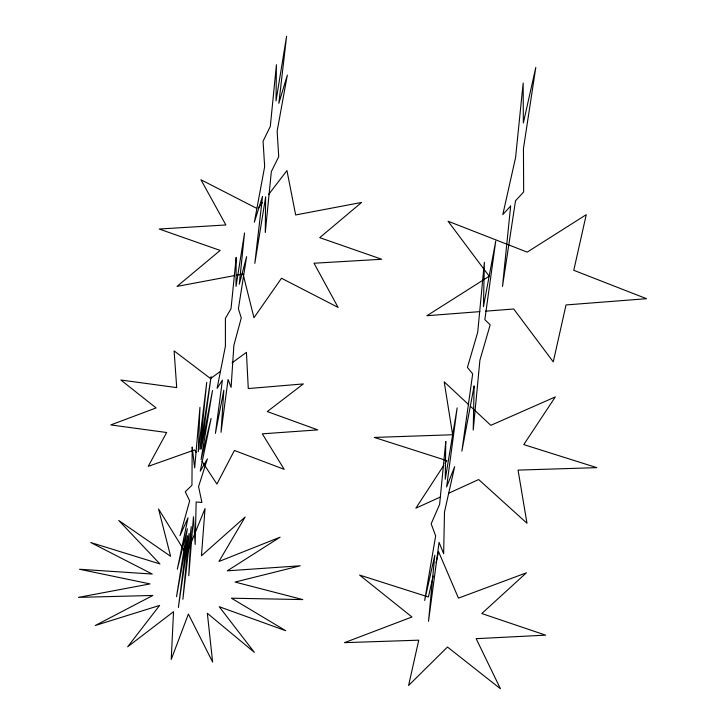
<?xml version="1.0" encoding="UTF-8"?>
<svg xmlns="http://www.w3.org/2000/svg" width="725" height="725" viewBox="0 0 725 725"><rect width="100%" height="100%" fill="white"/><g stroke="black" fill="none" stroke-linecap="round" stroke-linejoin="round"><path stroke-width="1.09" d="M433.124 576.003L428.421 597.001L359.6 575.07L411.963 617.002L344.457 642.658L418.751 640.175L408.592 685.478L447.488 647.026L500.431 688.75L476.153 638.671L545.644 635.154L481.781 613.54L526.404 572.813L458.445 598.125L438.58 551.689L436.097 562.736M194.472 534.434L186.434 554.099L158.539 508.977L170.611 556.311L118.791 520.487L159.917 563.932L90.761 542.527L152.268 574.055L79.487 569.252L150.057 583.915L78.472 597.373L152.857 595.461L95.265 625.503L159.609 605.447L127.654 646.809L173.529 611.692L171.227 659.442L188.391 614.057L212.633 662.07L207.341 613.305L254.33 652.319L219.24 606.725L285.695 630.687L231.447 598.207L302.769 599.575L235.063 582.057L300.241 565.79L227.288 570.829L280.131 537.171L218.95 561.494L245.141 517.007L201.441 555.794L205.039 508.56L195.315 532.368M443.809 465.296L415.887 508.189L440.592 496.924M445.023 463.429L446.845 460.629L374.281 437.438L452.645 434.746L444.198 381.83L468.74 404.731M258.336 207.939L262.423 202.601M268.558 194.59L286.946 170.547L295.673 214.953L361.63 202.429L319.734 237.655L381.722 259.251L314.007 263.229L338.104 307.418L281.49 278.246L253.968 317.731L243.328 275.083M220.418 371.354L210.549 378.568L174.109 350.891L176.71 387.603L120.867 380.018L156.093 407.939L110.798 424.923L166.65 432.508L148.226 466.365L194.554 449.926L196.366 452.69M232.072 362.835L246.428 352.341L248.276 388.555L303.34 383.924L267.28 411.564L317.758 429.889L262.296 433.831L284.2 469.338L234.402 450.47L216.911 484.064L201.804 460.991M448.82 493.163L478.672 479.542L526.993 523.278L518.049 470.108L596.811 467.652L523.767 444.597L555.305 396.919L490.825 425.33L470.371 406.254M234.257 275.645L177.036 286.402L220.155 250.433L159.192 229.028L225.865 224.958L200.934 179.755L256.659 208.32M236.45 275.228L243.056 273.987M479.896 311.623L426.898 315.728L489.203 276.225L448.068 221.234L527.202 252.128L586.244 214.682L573.783 270.307L646.528 298.7L566.026 304.944L553.266 361.866L513.717 308.995L485.532 311.179M192.188 447.216L191.944 485.279L185.274 491.74L189.66 500.857L179.999 535.621L188.02 517.831L177.308 569.252L187.349 528.761L176.51 596.693L187.558 535.739L178.386 607.478L189.089 533.518L182.881 599.294L191.255 526.622L188.772 575.741L193.466 516.753L195.17 544.448L196.158 501.99L201.913 502.461L198.559 486.611L207.395 458.862L200.254 471.159L211.111 418.37L201.079 459.568L212.507 390.548L201.269 449.047L211.075 376.592L199.991 449.373L206.734 382.311L198.278 451.711L199.955 407.368L194.663 467.87L192.188 447.216M236.178 257.574L236.015 286.393L244.542 232.961L239.286 284.245L246.618 256.632L238.398 308.778L241.271 317.922L233.885 345.281L231.094 387.395L228.076 379.483L221.025 432.299L223.826 390.186L215.398 433.396L222.412 380.127L217.101 388.355L225.412 346.169L225.403 318.384L231.03 308.66L236.178 257.574M265.622 197.137L265.278 232.526L271.322 171.662L278.717 156.736L277.14 131.198L287.336 75.028L278.844 103.312L286.593 36.25L276.035 100.838L276.424 64.724L270.307 126.413L263.066 141.239L264.661 166.605L254.357 222.212L262.541 196.357L254.819 263.374L265.622 197.137M445.775 441.534L445.25 479.252L457.149 407.867L446.609 486.973L454.647 466.683L444.498 511.986L443.646 553.737L439.078 542.345L428.502 621.325L434.819 555.16L424.669 600.472L435.653 535.875L431.167 523.803L439.613 504.382L445.775 441.534M474.105 386.099L473.226 430.061L479.905 360.216L490.173 324.836L484.835 319.653L495.737 241.053L483.43 306.738L484.373 262.26L477.712 332.249L467.426 367.412L472.682 373.873L461.861 451.195L474.105 386.099M510.654 206.054L502.479 286.466L515.502 200.798L523.649 191.971L523.45 148.543L535.802 67.362L523.341 122.987L523.16 83.067L515.575 157.615L502.824 214.546L510.654 206.054"/></g></svg>
